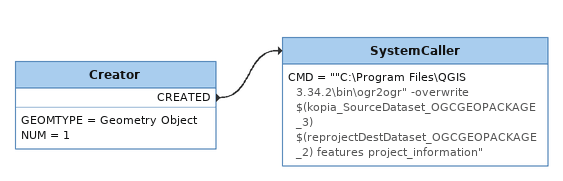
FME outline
Creator
    GEOMTYPE = Geometry Object
    NUM = 1
    CREATED -> SystemCaller
SystemCaller
    CMD = ""C:\Program Files\QGIS 3.34.2\bin\ogr2ogr" -overwrite $(kopia_SourceDataset_OGCGEOPACKAGE_3) $(reprojectDestDataset_OGCGEOPACKAGE_2) features project_information"
